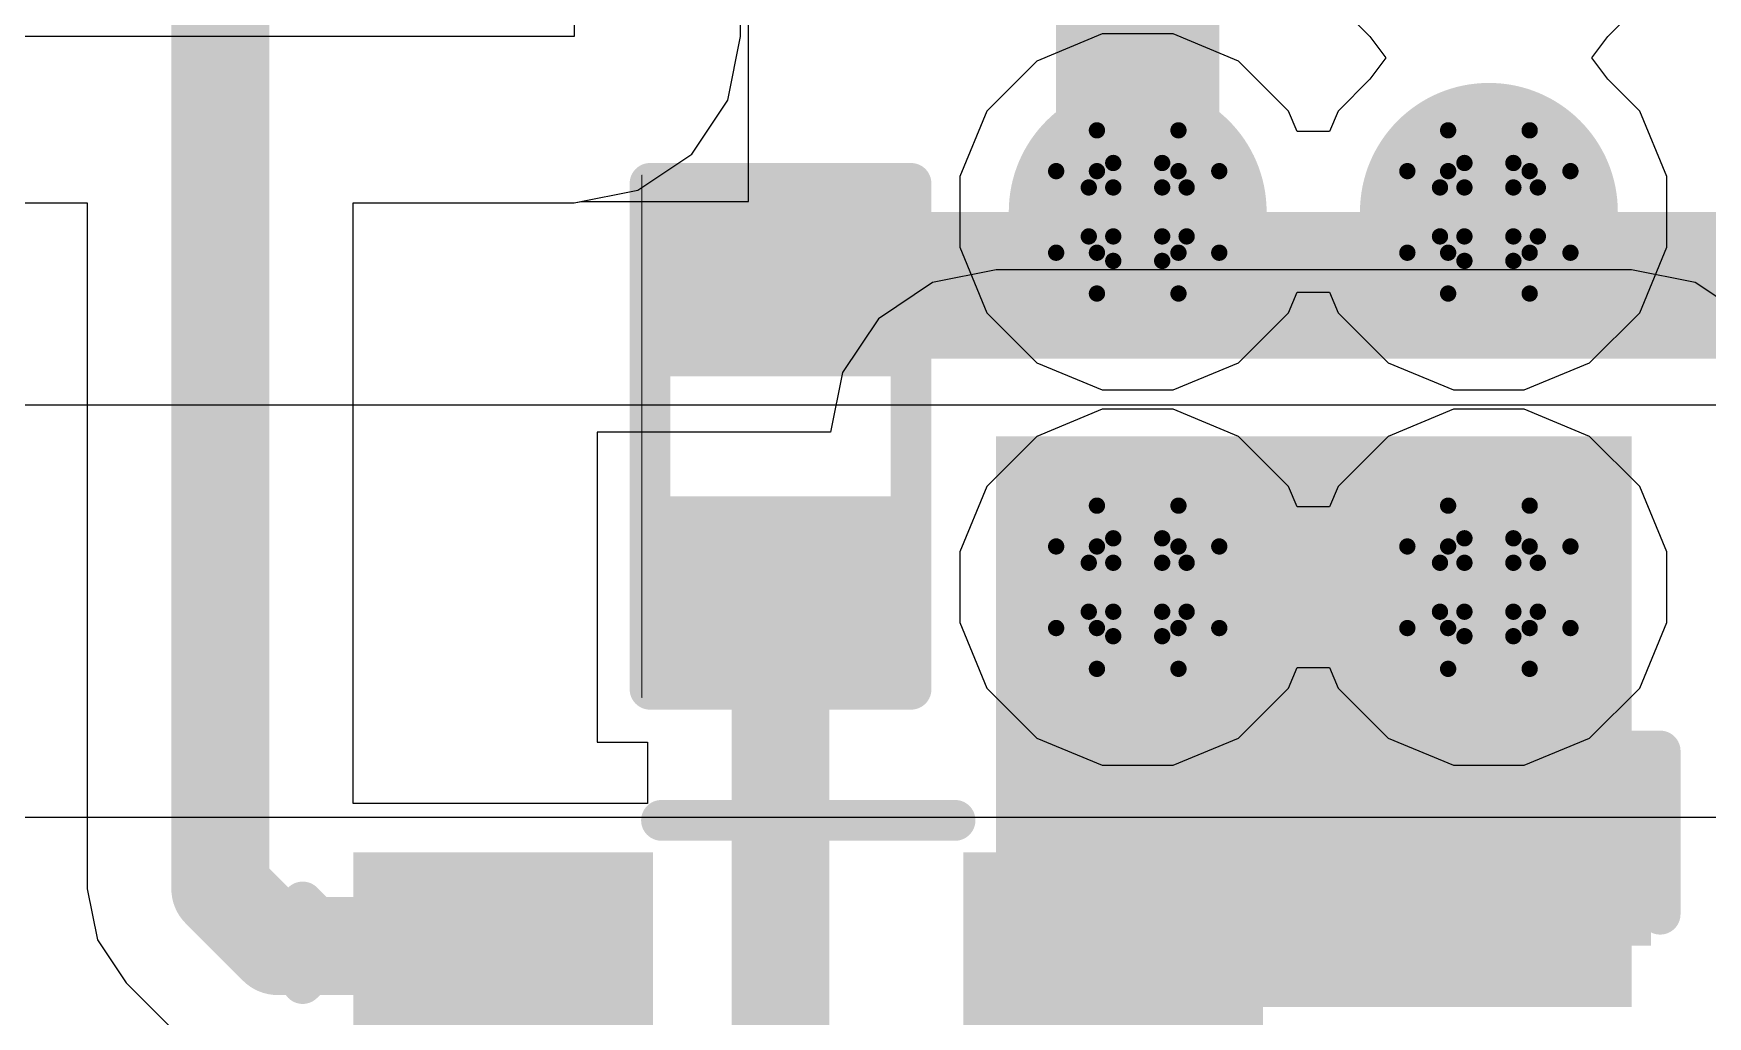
# Model space of a CAD drawing. Header units: inches. Extents: x -3 to 5259, y -3 to 5282.
# Drawn here: x 71.66 to 76.87, y 77.42 to 80.48 of the extents above; entities that cross this region are included whole.
import ezdxf

# ---------------------------------------------------------------- set-up
doc = ezdxf.new("R2010")
doc.units = ezdxf.units.IN
for name, color, linetype in [('Bottom Layer', 5, 'Continuous'), ('Bottom Solder', 6, 'Continuous'), ('Drill Drawing', 1, 'Continuous'), ('Layer 1', 16, 'Continuous'), ('Layer 2', 76, 'Continuous'), ('Top Layer', 1, 'Continuous'), ('Top Overlay', 2, 'Continuous'), ('Top Paste', 8, 'Continuous'), ('Top Solder', 216, 'Continuous'), ('Via Holes', 16, 'Continuous')]:
    doc.layers.add(name, color=color, linetype=linetype)

# ---------------------------------------------------------------- blocks, each defined once
blk = doc.blocks.new('SC_70_5_6')
at = {"layer": 'Top Layer'}
for points in [[(-1.315, 0.84), (-0.585, 0.84), (-0.585, 0.46), (-1.315, 0.46)], [(0.585, 0.84), (1.315, 0.84), (1.315, 0.46), (0.585, 0.46)], [(-1.315, 0.19), (-0.585, 0.19), (-0.585, -0.19), (-1.315, -0.19)], [(-1.315, -0.46), (-0.585, -0.46), (-0.585, -0.84), (-1.315, -0.84)], [(0.585, -0.46), (1.315, -0.46), (1.315, -0.84), (0.585, -0.84)]]:
    blk.add_hatch(color=1, dxfattribs=at).paths.add_polyline_path(points)
at = {"layer": 'Top Paste'}
for points in [[(-1.315, 0.84), (-0.585, 0.84), (-0.585, 0.46), (-1.315, 0.46)], [(0.585, 0.84), (1.315, 0.84), (1.315, 0.46), (0.585, 0.46)], [(-1.315, 0.19), (-0.585, 0.19), (-0.585, -0.19), (-1.315, -0.19)], [(-1.315, -0.46), (-0.585, -0.46), (-0.585, -0.84), (-1.315, -0.84)], [(0.585, -0.46), (1.315, -0.46), (1.315, -0.84), (0.585, -0.84)]]:
    blk.add_hatch(color=8, dxfattribs=at).paths.add_polyline_path(points)
at = {"layer": 'Top Solder'}
for points in [[(-1.4166, 0.9416), (-0.4834, 0.9416), (-0.4834, 0.3584), (-1.4166, 0.3584)], [(0.4834, 0.9416), (1.4166, 0.9416), (1.4166, 0.3584), (0.4834, 0.3584)], [(-1.4166, 0.2916), (-0.4834, 0.2916), (-0.4834, -0.2916), (-1.4166, -0.2916)], [(-1.4166, -0.3584), (-0.4834, -0.3584), (-0.4834, -0.9416), (-1.4166, -0.9416)], [(0.4834, -0.3584), (1.4166, -0.3584), (1.4166, -0.9416), (0.4834, -0.9416)]]:
    blk.add_hatch(color=216, dxfattribs=at).paths.add_polyline_path(points)
at = {"layer": 'Top Overlay'}
for points in [[(-0.4572, 1.0414, 0.127, 0.127, 0), (0.4572, 1.0414, 0.127, 0.127, 0)], [(-1.5748, 0.5334, 0.127, 0.127, 0), (-1.5748, 0.7874, 0.127, 0.127, 0)], [(-1.5748, 0.7874, 0.127, 0.127, 0), (-1.4478, 0.6604, 0.127, 0.127, 0)], [(-1.5748, 0.5334, 0.127, 0.127, 0), (-1.4478, 0.6604, 0.127, 0.127, 0)], [(-0.4572, -1.0414, 0.127, 0.127, 0), (0.4572, -1.0414, 0.127, 0.127, 0)]]:
    blk.add_lwpolyline(points, format="xyseb", dxfattribs=at)
for points in [[(-0.4889, 1.0414, 0.0635, 0.0635, 1), (-0.4254, 1.0414, 0.0635, 0.0635, 1)], [(0.4254, 1.0414, 0.0635, 0.0635, 1), (0.4889, 1.0414, 0.0635, 0.0635, 1)], [(-1.6065, 0.7874, 0.0635, 0.0635, 1), (-1.5431, 0.7874, 0.0635, 0.0635, 1)], [(-1.6065, 0.7874, 0.0635, 0.0635, 1), (-1.5431, 0.7874, 0.0635, 0.0635, 1)], [(-1.4795, 0.6604, 0.0635, 0.0635, 1), (-1.4161, 0.6604, 0.0635, 0.0635, 1)], [(-1.4795, 0.6604, 0.0635, 0.0635, 1), (-1.4161, 0.6604, 0.0635, 0.0635, 1)], [(-1.6065, 0.5334, 0.0635, 0.0635, 1), (-1.5431, 0.5334, 0.0635, 0.0635, 1)], [(-1.6065, 0.5334, 0.0635, 0.0635, 1), (-1.5431, 0.5334, 0.0635, 0.0635, 1)], [(-0.4889, -1.0414, 0.0635, 0.0635, 1), (-0.4254, -1.0414, 0.0635, 0.0635, 1)], [(0.4254, -1.0414, 0.0635, 0.0635, 1), (0.4889, -1.0414, 0.0635, 0.0635, 1)]]:
    blk.add_lwpolyline(points, format="xyseb", close=True, dxfattribs=at)
blk = doc.blocks.new('R___0402_34')
at = {"layer": 'Top Layer'}
for points in [[(-0.6985, -0.3175), (-0.6985, 0.3175), (-0.2413, 0.3175), (-0.2413, -0.3175)], [(0.2413, -0.3175), (0.2413, 0.3175), (0.6985, 0.3175), (0.6985, -0.3175)]]:
    blk.add_hatch(color=1, dxfattribs=at).paths.add_polyline_path(points)
at = {"layer": 'Top Paste'}
for points in [[(-0.6985, -0.3175), (-0.6985, 0.3175), (-0.2413, 0.3175), (-0.2413, -0.3175)], [(0.2413, -0.3175), (0.2413, 0.3175), (0.6985, 0.3175), (0.6985, -0.3175)]]:
    blk.add_hatch(color=8, dxfattribs=at).paths.add_polyline_path(points)
at = {"layer": 'Top Solder'}
for points in [[(-0.7535, -0.3725), (-0.7535, 0.3725), (-0.1863, 0.3725), (-0.1863, -0.3725)], [(0.1863, -0.3725), (0.1863, 0.3725), (0.7535, 0.3725), (0.7535, -0.3725)]]:
    blk.add_hatch(color=216, dxfattribs=at).paths.add_polyline_path(points)
at = {"layer": 'Top Overlay'}
for points in [[(0.7874, 0.4064, 0.127, 0.127, 0), (-0.7874, 0.4064, 0.127, 0.127, 0)], [(-0.7874, -0.4064, 0.127, 0.127, 0), (-0.7874, 0.4064, 0.127, 0.127, 0)], [(0.7874, -0.4064, 0.127, 0.127, 0), (0.7874, 0.4064, 0.127, 0.127, 0)], [(0.7874, -0.4064, 0.127, 0.127, 0), (-0.7874, -0.4064, 0.127, 0.127, 0)], [(0.8128, -0.4318, 0.00323, 0.00323, 0), (-0.8128, -0.4318, 0.00323, 0.00323, 0)]]:
    blk.add_lwpolyline(points, format="xyseb", dxfattribs=at)
for points in [[(-0.8191, 0.4064, 0.0635, 0.0635, 1), (-0.7556, 0.4064, 0.0635, 0.0635, 1)], [(-0.8191, 0.4064, 0.0635, 0.0635, 1), (-0.7556, 0.4064, 0.0635, 0.0635, 1)], [(0.7556, 0.4064, 0.0635, 0.0635, 1), (0.8191, 0.4064, 0.0635, 0.0635, 1)], [(0.7556, 0.4064, 0.0635, 0.0635, 1), (0.8191, 0.4064, 0.0635, 0.0635, 1)], [(-0.8191, -0.4064, 0.0635, 0.0635, 1), (-0.7556, -0.4064, 0.0635, 0.0635, 1)], [(-0.8191, -0.4064, 0.0635, 0.0635, 1), (-0.7556, -0.4064, 0.0635, 0.0635, 1)], [(0.7556, -0.4064, 0.0635, 0.0635, 1), (0.8191, -0.4064, 0.0635, 0.0635, 1)], [(0.7556, -0.4064, 0.0635, 0.0635, 1), (0.8191, -0.4064, 0.0635, 0.0635, 1)], [(-0.8136, -0.4318, 0.00161, 0.00161, 1), (-0.812, -0.4318, 0.00161, 0.00161, 1)], [(0.812, -0.4318, 0.00161, 0.00161, 1), (0.8136, -0.4318, 0.00161, 0.00161, 1)]]:
    blk.add_lwpolyline(points, format="xyseb", close=True, dxfattribs=at)
blk = doc.blocks.new('C___0402_222')
at = {"layer": 'Top Layer'}
for points in [[(-0.6985, -0.3175), (-0.6985, 0.3175), (-0.2413, 0.3175), (-0.2413, -0.3175)], [(0.2413, -0.3175), (0.2413, 0.3175), (0.6985, 0.3175), (0.6985, -0.3175)]]:
    blk.add_hatch(color=1, dxfattribs=at).paths.add_polyline_path(points)
at = {"layer": 'Top Paste'}
for points in [[(-0.6985, -0.3175), (-0.6985, 0.3175), (-0.2413, 0.3175), (-0.2413, -0.3175)], [(0.2413, -0.3175), (0.2413, 0.3175), (0.6985, 0.3175), (0.6985, -0.3175)]]:
    blk.add_hatch(color=8, dxfattribs=at).paths.add_polyline_path(points)
at = {"layer": 'Top Solder'}
for points in [[(-0.7585, -0.3775), (-0.7585, 0.3775), (-0.1813, 0.3775), (-0.1813, -0.3775)], [(0.1813, -0.3775), (0.1813, 0.3775), (0.7585, 0.3775), (0.7585, -0.3775)]]:
    blk.add_hatch(color=216, dxfattribs=at).paths.add_polyline_path(points)
at = {"layer": 'Top Overlay'}
for points in [[(-0.7874, -0.4064, 0.127, 0.127, 0), (-0.7874, 0.4064, 0.127, 0.127, 0)], [(-0.2794, 0.4064, 0.127, 0.127, 0), (-0.7874, 0.4064, 0.127, 0.127, 0)], [(0.7874, 0.4064, 0.127, 0.127, 0), (0.2794, 0.4064, 0.127, 0.127, 0)], [(0.7874, -0.4064, 0.127, 0.127, 0), (0.7874, 0.4064, 0.127, 0.127, 0)], [(-0.2794, -0.4064, 0.127, 0.127, 0), (-0.7874, -0.4064, 0.127, 0.127, 0)], [(0.2794, -0.4064, 0.127, 0.127, 0), (0.7874, -0.4064, 0.127, 0.127, 0)]]:
    blk.add_lwpolyline(points, format="xyseb", dxfattribs=at)
for points in [[(-0.8191, 0.4064, 0.0635, 0.0635, 1), (-0.7556, 0.4064, 0.0635, 0.0635, 1)], [(-0.8191, 0.4064, 0.0635, 0.0635, 1), (-0.7556, 0.4064, 0.0635, 0.0635, 1)], [(-0.3111, 0.4064, 0.0635, 0.0635, 1), (-0.2477, 0.4064, 0.0635, 0.0635, 1)], [(0.2477, 0.4064, 0.0635, 0.0635, 1), (0.3112, 0.4064, 0.0635, 0.0635, 1)], [(0.7556, 0.4064, 0.0635, 0.0635, 1), (0.8191, 0.4064, 0.0635, 0.0635, 1)], [(0.7556, 0.4064, 0.0635, 0.0635, 1), (0.8191, 0.4064, 0.0635, 0.0635, 1)], [(-0.8191, -0.4064, 0.0635, 0.0635, 1), (-0.7556, -0.4064, 0.0635, 0.0635, 1)], [(-0.8191, -0.4064, 0.0635, 0.0635, 1), (-0.7556, -0.4064, 0.0635, 0.0635, 1)], [(-0.3111, -0.4064, 0.0635, 0.0635, 1), (-0.2477, -0.4064, 0.0635, 0.0635, 1)], [(0.2477, -0.4064, 0.0635, 0.0635, 1), (0.3112, -0.4064, 0.0635, 0.0635, 1)], [(0.7556, -0.4064, 0.0635, 0.0635, 1), (0.8191, -0.4064, 0.0635, 0.0635, 1)], [(0.7556, -0.4064, 0.0635, 0.0635, 1), (0.8191, -0.4064, 0.0635, 0.0635, 1)]]:
    blk.add_lwpolyline(points, format="xyseb", close=True, dxfattribs=at)

msp = doc.modelspace()

# ---------------------------------------------------------------- hatches: boundary and pattern name
at = {"layer": 'Bottom Layer'}
h = msp.add_hatch(color=5, dxfattribs=at)
edge = h.paths.add_edge_path()
edge.add_arc((75.0972, 79.9254), 0.3, 0, 360)
h = msp.add_hatch(color=5, dxfattribs=at)
edge = h.paths.add_edge_path()
edge.add_arc((76.1911, 79.9254), 0.3, 0, 360)
h = msp.add_hatch(color=5, dxfattribs=at)
edge = h.paths.add_edge_path()
edge.add_arc((75.0972, 78.757), 0.3, 0, 360)
h = msp.add_hatch(color=5, dxfattribs=at)
edge = h.paths.add_edge_path()
edge.add_arc((76.1911, 78.757), 0.3, 0, 360)
at = {"layer": 'Bottom Solder'}
h = msp.add_hatch(color=6, dxfattribs=at)
edge = h.paths.add_edge_path()
edge.add_arc((75.0972, 79.9254), 0.4016, 0, 360)
h = msp.add_hatch(color=6, dxfattribs=at)
edge = h.paths.add_edge_path()
edge.add_arc((76.1911, 79.9254), 0.4016, 0, 360)
h = msp.add_hatch(color=6, dxfattribs=at)
edge = h.paths.add_edge_path()
edge.add_arc((75.0972, 78.757), 0.4016, 0, 360)
h = msp.add_hatch(color=6, dxfattribs=at)
edge = h.paths.add_edge_path()
edge.add_arc((76.1911, 78.757), 0.4016, 0, 360)
at = {"layer": 'Layer 1'}
h = msp.add_hatch(color=16, dxfattribs=at)
edge = h.paths.add_edge_path()
edge.add_arc((75.0972, 79.9254), 0.3, 0, 360)
h = msp.add_hatch(color=16, dxfattribs=at)
edge = h.paths.add_edge_path()
edge.add_arc((76.1911, 79.9254), 0.3, 0, 360)
h = msp.add_hatch(color=16, dxfattribs=at)
edge = h.paths.add_edge_path()
edge.add_arc((75.0972, 78.757), 0.3, 0, 360)
h = msp.add_hatch(color=16, dxfattribs=at)
edge = h.paths.add_edge_path()
edge.add_arc((76.1911, 78.757), 0.3, 0, 360)
at = {"layer": 'Layer 2'}
h = msp.add_hatch(color=76, dxfattribs=at)
edge = h.paths.add_edge_path()
edge.add_arc((75.0972, 79.9254), 0.3, 0, 360)
h = msp.add_hatch(color=76, dxfattribs=at)
edge = h.paths.add_edge_path()
edge.add_arc((76.1911, 79.9254), 0.3, 0, 360)
h = msp.add_hatch(color=76, dxfattribs=at)
edge = h.paths.add_edge_path()
edge.add_arc((75.0972, 78.757), 0.3, 0, 360)
h = msp.add_hatch(color=76, dxfattribs=at)
edge = h.paths.add_edge_path()
edge.add_arc((76.1911, 78.757), 0.3, 0, 360)
at = {"layer": 'Top Layer'}
h = msp.add_hatch(color=1, dxfattribs=at)
edge = h.paths.add_edge_path()
edge.add_arc((75.0972, 79.9254), 0.3, 0, 360)
h = msp.add_hatch(color=1, dxfattribs=at)
edge = h.paths.add_edge_path()
edge.add_arc((76.1911, 79.9254), 0.3, 0, 360)
for points in [[(77.3239, 79.9254), (73.6671, 79.9254), (73.6671, 79.4682), (77.3239, 79.4682)], [(76.6356, 79.2269), (74.656, 79.2269), (74.656, 77.4499), (76.6356, 77.4499)]]:
    msp.add_hatch(color=1, dxfattribs=at).paths.add_polyline_path(points)
h = msp.add_hatch(color=1, dxfattribs=at)
edge = h.paths.add_edge_path()
edge.add_arc((75.0972, 78.757), 0.3, 0, 360)
h = msp.add_hatch(color=1, dxfattribs=at)
edge = h.paths.add_edge_path()
edge.add_arc((76.1911, 78.757), 0.3, 0, 360)
at = {"layer": 'Top Solder'}
h = msp.add_hatch(color=216, dxfattribs=at)
edge = h.paths.add_edge_path()
edge.add_arc((75.0972, 79.9254), 0.4016, 0, 360)
h = msp.add_hatch(color=216, dxfattribs=at)
edge = h.paths.add_edge_path()
edge.add_arc((76.1911, 79.9254), 0.4016, 0, 360)
h = msp.add_hatch(color=216, dxfattribs=at)
edge = h.paths.add_edge_path()
edge.add_arc((75.0972, 78.757), 0.4016, 0, 360)
h = msp.add_hatch(color=216, dxfattribs=at)
edge = h.paths.add_edge_path()
edge.add_arc((76.1911, 78.757), 0.4016, 0, 360)
at = {"layer": 'Via Holes'}
h = msp.add_hatch(color=7, dxfattribs=at)
edge = h.paths.add_edge_path()
edge.add_arc((75.0972, 79.9254), 0.15, 0, 360)
h = msp.add_hatch(color=7, dxfattribs=at)
edge = h.paths.add_edge_path()
edge.add_arc((76.1911, 79.9254), 0.15, 0, 360)
h = msp.add_hatch(color=7, dxfattribs=at)
edge = h.paths.add_edge_path()
edge.add_arc((75.0972, 78.757), 0.15, 0, 360)
h = msp.add_hatch(color=7, dxfattribs=at)
edge = h.paths.add_edge_path()
edge.add_arc((76.1911, 78.757), 0.15, 0, 360)

# ---------------------------------------------------------------- linework, layer by layer
at = {"layer": 'Bottom Layer'}
for p, q in [((110.8536, 79.3242), (48.1076, 79.3242)), ((74.987, 79.311), (74.7834, 79.2266)), ((75.2074, 79.311), (74.987, 79.311)), ((75.4111, 79.2266), (75.2074, 79.311)), ((76.0809, 79.311), (75.8773, 79.2266)), ((76.3013, 79.311), (76.0809, 79.311)), ((76.5049, 79.2266), (76.3013, 79.311)), ((74.7834, 79.2266), (74.6276, 79.0708)), ((75.5669, 79.0708), (75.4111, 79.2266)), ((75.8773, 79.2266), (75.7214, 79.0708)), ((76.6607, 79.0708), (76.5049, 79.2266)), ((74.6276, 79.0708), (74.5432, 78.8672)), ((75.5934, 79.0069), (75.5669, 79.0708)), ((75.7214, 79.0708), (75.695, 79.0069)), ((76.7451, 78.8672), (76.6607, 79.0708)), ((75.695, 79.0069), (75.5934, 79.0069)), ((74.5432, 78.8672), (74.5432, 78.6468)), ((76.7451, 78.6468), (76.7451, 78.8672)), ((74.5432, 78.6468), (74.6276, 78.4431)), ((76.6607, 78.4431), (76.7451, 78.6468)), ((75.5669, 78.4431), (75.5934, 78.507)), ((75.5934, 78.507), (75.695, 78.507)), ((75.695, 78.507), (75.7214, 78.4431)), ((74.6276, 78.4431), (74.7834, 78.2873)), ((75.4111, 78.2873), (75.5669, 78.4431)), ((75.7214, 78.4431), (75.8773, 78.2873)), ((76.5049, 78.2873), (76.6607, 78.4431)), ((74.7834, 78.2873), (74.987, 78.203)), ((75.2074, 78.203), (75.4111, 78.2873)), ((75.8773, 78.2873), (76.0809, 78.203)), ((76.3013, 78.203), (76.5049, 78.2873)), ((74.987, 78.203), (75.2074, 78.203)), ((76.0809, 78.203), (76.3013, 78.203))]:
    msp.add_line(p, q, dxfattribs=at)
at = {"layer": 'Drill Drawing'}
for points in [[(74.9702, 80.0524, 0.0508, 0.0508, 0), (74.9702, 80.1794, 0.0508, 0.0508, 0)], [(74.9702, 80.1794, 0.0508, 0.0508, 0), (75.2242, 80.1794, 0.0508, 0.0508, 0)], [(75.2242, 80.0524, 0.0508, 0.0508, 0), (75.2242, 80.1794, 0.0508, 0.0508, 0)], [(76.0641, 80.0524, 0.0508, 0.0508, 0), (76.0641, 80.1794, 0.0508, 0.0508, 0)], [(76.0641, 80.1794, 0.0508, 0.0508, 0), (76.3181, 80.1794, 0.0508, 0.0508, 0)], [(76.3181, 80.0524, 0.0508, 0.0508, 0), (76.3181, 80.1794, 0.0508, 0.0508, 0)], [(75.021, 80.0016, 0.0508, 0.0508, 0), (75.021, 80.0778, 0.0508, 0.0508, 0)], [(75.021, 80.0778, 0.0508, 0.0508, 0), (75.1734, 80.0778, 0.0508, 0.0508, 0)], [(75.1734, 80.0016, 0.0508, 0.0508, 0), (75.1734, 80.0778, 0.0508, 0.0508, 0)], [(76.1149, 80.0016, 0.0508, 0.0508, 0), (76.1149, 80.0778, 0.0508, 0.0508, 0)], [(76.1149, 80.0778, 0.0508, 0.0508, 0), (76.2673, 80.0778, 0.0508, 0.0508, 0)], [(76.2673, 80.0016, 0.0508, 0.0508, 0), (76.2673, 80.0778, 0.0508, 0.0508, 0)], [(74.8432, 79.7984, 0.0508, 0.0508, 0), (74.8432, 80.0524, 0.0508, 0.0508, 0)], [(74.8432, 80.0524, 0.0508, 0.0508, 0), (74.9702, 80.0524, 0.0508, 0.0508, 0)], [(75.2242, 80.0524, 0.0508, 0.0508, 0), (75.3512, 80.0524, 0.0508, 0.0508, 0)], [(75.3512, 79.7984, 0.0508, 0.0508, 0), (75.3512, 80.0524, 0.0508, 0.0508, 0)], [(75.9371, 79.7984, 0.0508, 0.0508, 0), (75.9371, 80.0524, 0.0508, 0.0508, 0)], [(75.9371, 80.0524, 0.0508, 0.0508, 0), (76.0641, 80.0524, 0.0508, 0.0508, 0)], [(76.3181, 80.0524, 0.0508, 0.0508, 0), (76.4451, 80.0524, 0.0508, 0.0508, 0)], [(76.4451, 79.7984, 0.0508, 0.0508, 0), (76.4451, 80.0524, 0.0508, 0.0508, 0)], [(74.9448, 79.8492, 0.0508, 0.0508, 0), (74.9448, 80.0016, 0.0508, 0.0508, 0)], [(74.9448, 80.0016, 0.0508, 0.0508, 0), (75.021, 80.0016, 0.0508, 0.0508, 0)], [(75.1734, 80.0016, 0.0508, 0.0508, 0), (75.2496, 80.0016, 0.0508, 0.0508, 0)], [(75.2496, 79.8492, 0.0508, 0.0508, 0), (75.2496, 80.0016, 0.0508, 0.0508, 0)], [(76.0387, 79.8492, 0.0508, 0.0508, 0), (76.0387, 80.0016, 0.0508, 0.0508, 0)], [(76.0387, 80.0016, 0.0508, 0.0508, 0), (76.1149, 80.0016, 0.0508, 0.0508, 0)], [(76.2673, 80.0016, 0.0508, 0.0508, 0), (76.3435, 80.0016, 0.0508, 0.0508, 0)], [(76.3435, 79.8492, 0.0508, 0.0508, 0), (76.3435, 80.0016, 0.0508, 0.0508, 0)], [(74.9448, 79.8492, 0.0508, 0.0508, 0), (75.021, 79.8492, 0.0508, 0.0508, 0)], [(75.021, 79.773, 0.0508, 0.0508, 0), (75.021, 79.8492, 0.0508, 0.0508, 0)], [(75.1734, 79.8492, 0.0508, 0.0508, 0), (75.2496, 79.8492, 0.0508, 0.0508, 0)], [(75.1734, 79.773, 0.0508, 0.0508, 0), (75.1734, 79.8492, 0.0508, 0.0508, 0)], [(76.0387, 79.8492, 0.0508, 0.0508, 0), (76.1149, 79.8492, 0.0508, 0.0508, 0)], [(76.1149, 79.773, 0.0508, 0.0508, 0), (76.1149, 79.8492, 0.0508, 0.0508, 0)], [(76.2673, 79.8492, 0.0508, 0.0508, 0), (76.3435, 79.8492, 0.0508, 0.0508, 0)], [(76.2673, 79.773, 0.0508, 0.0508, 0), (76.2673, 79.8492, 0.0508, 0.0508, 0)], [(74.8432, 79.7984, 0.0508, 0.0508, 0), (74.9702, 79.7984, 0.0508, 0.0508, 0)], [(74.9702, 79.6714, 0.0508, 0.0508, 0), (74.9702, 79.7984, 0.0508, 0.0508, 0)], [(75.021, 79.773, 0.0508, 0.0508, 0), (75.1734, 79.773, 0.0508, 0.0508, 0)], [(75.2242, 79.7984, 0.0508, 0.0508, 0), (75.3512, 79.7984, 0.0508, 0.0508, 0)], [(75.2242, 79.6714, 0.0508, 0.0508, 0), (75.2242, 79.7984, 0.0508, 0.0508, 0)], [(75.9371, 79.7984, 0.0508, 0.0508, 0), (76.0641, 79.7984, 0.0508, 0.0508, 0)], [(76.0641, 79.6714, 0.0508, 0.0508, 0), (76.0641, 79.7984, 0.0508, 0.0508, 0)], [(76.1149, 79.773, 0.0508, 0.0508, 0), (76.2673, 79.773, 0.0508, 0.0508, 0)], [(76.3181, 79.7984, 0.0508, 0.0508, 0), (76.4451, 79.7984, 0.0508, 0.0508, 0)], [(76.3181, 79.6714, 0.0508, 0.0508, 0), (76.3181, 79.7984, 0.0508, 0.0508, 0)], [(74.9702, 79.6714, 0.0508, 0.0508, 0), (75.2242, 79.6714, 0.0508, 0.0508, 0)], [(76.0641, 79.6714, 0.0508, 0.0508, 0), (76.3181, 79.6714, 0.0508, 0.0508, 0)], [(74.9702, 78.884, 0.0508, 0.0508, 0), (74.9702, 79.011, 0.0508, 0.0508, 0)], [(74.9702, 79.011, 0.0508, 0.0508, 0), (75.2242, 79.011, 0.0508, 0.0508, 0)], [(75.2242, 78.884, 0.0508, 0.0508, 0), (75.2242, 79.011, 0.0508, 0.0508, 0)], [(76.0641, 78.884, 0.0508, 0.0508, 0), (76.0641, 79.011, 0.0508, 0.0508, 0)], [(76.0641, 79.011, 0.0508, 0.0508, 0), (76.3181, 79.011, 0.0508, 0.0508, 0)], [(76.3181, 78.884, 0.0508, 0.0508, 0), (76.3181, 79.011, 0.0508, 0.0508, 0)], [(74.8432, 78.63, 0.0508, 0.0508, 0), (74.8432, 78.884, 0.0508, 0.0508, 0)], [(74.8432, 78.884, 0.0508, 0.0508, 0), (74.9702, 78.884, 0.0508, 0.0508, 0)], [(75.021, 78.8332, 0.0508, 0.0508, 0), (75.021, 78.9094, 0.0508, 0.0508, 0)], [(75.021, 78.9094, 0.0508, 0.0508, 0), (75.1734, 78.9094, 0.0508, 0.0508, 0)], [(75.1734, 78.8332, 0.0508, 0.0508, 0), (75.1734, 78.9094, 0.0508, 0.0508, 0)], [(75.2242, 78.884, 0.0508, 0.0508, 0), (75.3512, 78.884, 0.0508, 0.0508, 0)], [(75.3512, 78.63, 0.0508, 0.0508, 0), (75.3512, 78.884, 0.0508, 0.0508, 0)], [(75.9371, 78.63, 0.0508, 0.0508, 0), (75.9371, 78.884, 0.0508, 0.0508, 0)], [(75.9371, 78.884, 0.0508, 0.0508, 0), (76.0641, 78.884, 0.0508, 0.0508, 0)], [(76.1149, 78.8332, 0.0508, 0.0508, 0), (76.1149, 78.9094, 0.0508, 0.0508, 0)], [(76.1149, 78.9094, 0.0508, 0.0508, 0), (76.2673, 78.9094, 0.0508, 0.0508, 0)], [(76.2673, 78.8332, 0.0508, 0.0508, 0), (76.2673, 78.9094, 0.0508, 0.0508, 0)], [(76.3181, 78.884, 0.0508, 0.0508, 0), (76.4451, 78.884, 0.0508, 0.0508, 0)], [(76.4451, 78.63, 0.0508, 0.0508, 0), (76.4451, 78.884, 0.0508, 0.0508, 0)], [(74.9448, 78.6808, 0.0508, 0.0508, 0), (74.9448, 78.8332, 0.0508, 0.0508, 0)], [(74.9448, 78.8332, 0.0508, 0.0508, 0), (75.021, 78.8332, 0.0508, 0.0508, 0)], [(75.1734, 78.8332, 0.0508, 0.0508, 0), (75.2496, 78.8332, 0.0508, 0.0508, 0)], [(75.2496, 78.6808, 0.0508, 0.0508, 0), (75.2496, 78.8332, 0.0508, 0.0508, 0)], [(76.0387, 78.6808, 0.0508, 0.0508, 0), (76.0387, 78.8332, 0.0508, 0.0508, 0)], [(76.0387, 78.8332, 0.0508, 0.0508, 0), (76.1149, 78.8332, 0.0508, 0.0508, 0)], [(76.2673, 78.8332, 0.0508, 0.0508, 0), (76.3435, 78.8332, 0.0508, 0.0508, 0)], [(76.3435, 78.6808, 0.0508, 0.0508, 0), (76.3435, 78.8332, 0.0508, 0.0508, 0)], [(74.9448, 78.6808, 0.0508, 0.0508, 0), (75.021, 78.6808, 0.0508, 0.0508, 0)], [(75.021, 78.6046, 0.0508, 0.0508, 0), (75.021, 78.6808, 0.0508, 0.0508, 0)], [(75.1734, 78.6808, 0.0508, 0.0508, 0), (75.2496, 78.6808, 0.0508, 0.0508, 0)], [(75.1734, 78.6046, 0.0508, 0.0508, 0), (75.1734, 78.6808, 0.0508, 0.0508, 0)], [(76.0387, 78.6808, 0.0508, 0.0508, 0), (76.1149, 78.6808, 0.0508, 0.0508, 0)], [(76.1149, 78.6046, 0.0508, 0.0508, 0), (76.1149, 78.6808, 0.0508, 0.0508, 0)], [(76.2673, 78.6808, 0.0508, 0.0508, 0), (76.3435, 78.6808, 0.0508, 0.0508, 0)], [(76.2673, 78.6046, 0.0508, 0.0508, 0), (76.2673, 78.6808, 0.0508, 0.0508, 0)], [(74.8432, 78.63, 0.0508, 0.0508, 0), (74.9702, 78.63, 0.0508, 0.0508, 0)], [(74.9702, 78.503, 0.0508, 0.0508, 0), (74.9702, 78.63, 0.0508, 0.0508, 0)], [(75.2242, 78.63, 0.0508, 0.0508, 0), (75.3512, 78.63, 0.0508, 0.0508, 0)], [(75.2242, 78.503, 0.0508, 0.0508, 0), (75.2242, 78.63, 0.0508, 0.0508, 0)], [(75.9371, 78.63, 0.0508, 0.0508, 0), (76.0641, 78.63, 0.0508, 0.0508, 0)], [(76.0641, 78.503, 0.0508, 0.0508, 0), (76.0641, 78.63, 0.0508, 0.0508, 0)], [(76.3181, 78.63, 0.0508, 0.0508, 0), (76.4451, 78.63, 0.0508, 0.0508, 0)], [(76.3181, 78.503, 0.0508, 0.0508, 0), (76.3181, 78.63, 0.0508, 0.0508, 0)], [(75.021, 78.6046, 0.0508, 0.0508, 0), (75.1734, 78.6046, 0.0508, 0.0508, 0)], [(76.1149, 78.6046, 0.0508, 0.0508, 0), (76.2673, 78.6046, 0.0508, 0.0508, 0)], [(74.9702, 78.503, 0.0508, 0.0508, 0), (75.2242, 78.503, 0.0508, 0.0508, 0)], [(76.0641, 78.503, 0.0508, 0.0508, 0), (76.3181, 78.503, 0.0508, 0.0508, 0)]]:
    msp.add_lwpolyline(points, format="xyseb", dxfattribs=at)
for points in [[(74.9575, 80.1794, 0.0254, 0.0254, 1), (74.9829, 80.1794, 0.0254, 0.0254, 1)], [(74.9575, 80.1794, 0.0254, 0.0254, 1), (74.9829, 80.1794, 0.0254, 0.0254, 1)], [(75.2115, 80.1794, 0.0254, 0.0254, 1), (75.2369, 80.1794, 0.0254, 0.0254, 1)], [(75.2115, 80.1794, 0.0254, 0.0254, 1), (75.2369, 80.1794, 0.0254, 0.0254, 1)], [(76.0514, 80.1794, 0.0254, 0.0254, 1), (76.0768, 80.1794, 0.0254, 0.0254, 1)], [(76.0514, 80.1794, 0.0254, 0.0254, 1), (76.0768, 80.1794, 0.0254, 0.0254, 1)], [(76.3054, 80.1794, 0.0254, 0.0254, 1), (76.3308, 80.1794, 0.0254, 0.0254, 1)], [(76.3054, 80.1794, 0.0254, 0.0254, 1), (76.3308, 80.1794, 0.0254, 0.0254, 1)], [(75.0083, 80.0778, 0.0254, 0.0254, 1), (75.0337, 80.0778, 0.0254, 0.0254, 1)], [(75.0083, 80.0778, 0.0254, 0.0254, 1), (75.0337, 80.0778, 0.0254, 0.0254, 1)], [(75.1607, 80.0778, 0.0254, 0.0254, 1), (75.1861, 80.0778, 0.0254, 0.0254, 1)], [(75.1607, 80.0778, 0.0254, 0.0254, 1), (75.1861, 80.0778, 0.0254, 0.0254, 1)], [(76.1022, 80.0778, 0.0254, 0.0254, 1), (76.1276, 80.0778, 0.0254, 0.0254, 1)], [(76.1022, 80.0778, 0.0254, 0.0254, 1), (76.1276, 80.0778, 0.0254, 0.0254, 1)], [(76.2546, 80.0778, 0.0254, 0.0254, 1), (76.28, 80.0778, 0.0254, 0.0254, 1)], [(76.2546, 80.0778, 0.0254, 0.0254, 1), (76.28, 80.0778, 0.0254, 0.0254, 1)], [(74.8305, 80.0524, 0.0254, 0.0254, 1), (74.8559, 80.0524, 0.0254, 0.0254, 1)], [(74.8305, 80.0524, 0.0254, 0.0254, 1), (74.8559, 80.0524, 0.0254, 0.0254, 1)], [(74.9575, 80.0524, 0.0254, 0.0254, 1), (74.9829, 80.0524, 0.0254, 0.0254, 1)], [(74.9575, 80.0524, 0.0254, 0.0254, 1), (74.9829, 80.0524, 0.0254, 0.0254, 1)], [(75.2115, 80.0524, 0.0254, 0.0254, 1), (75.2369, 80.0524, 0.0254, 0.0254, 1)], [(75.2115, 80.0524, 0.0254, 0.0254, 1), (75.2369, 80.0524, 0.0254, 0.0254, 1)], [(75.3385, 80.0524, 0.0254, 0.0254, 1), (75.3639, 80.0524, 0.0254, 0.0254, 1)], [(75.3385, 80.0524, 0.0254, 0.0254, 1), (75.3639, 80.0524, 0.0254, 0.0254, 1)], [(75.9244, 80.0524, 0.0254, 0.0254, 1), (75.9498, 80.0524, 0.0254, 0.0254, 1)], [(75.9244, 80.0524, 0.0254, 0.0254, 1), (75.9498, 80.0524, 0.0254, 0.0254, 1)], [(76.0514, 80.0524, 0.0254, 0.0254, 1), (76.0768, 80.0524, 0.0254, 0.0254, 1)], [(76.0514, 80.0524, 0.0254, 0.0254, 1), (76.0768, 80.0524, 0.0254, 0.0254, 1)], [(76.3054, 80.0524, 0.0254, 0.0254, 1), (76.3308, 80.0524, 0.0254, 0.0254, 1)], [(76.3054, 80.0524, 0.0254, 0.0254, 1), (76.3308, 80.0524, 0.0254, 0.0254, 1)], [(76.4324, 80.0524, 0.0254, 0.0254, 1), (76.4578, 80.0524, 0.0254, 0.0254, 1)], [(76.4324, 80.0524, 0.0254, 0.0254, 1), (76.4578, 80.0524, 0.0254, 0.0254, 1)], [(74.9321, 80.0016, 0.0254, 0.0254, 1), (74.9575, 80.0016, 0.0254, 0.0254, 1)], [(74.9321, 80.0016, 0.0254, 0.0254, 1), (74.9575, 80.0016, 0.0254, 0.0254, 1)], [(75.0083, 80.0016, 0.0254, 0.0254, 1), (75.0337, 80.0016, 0.0254, 0.0254, 1)], [(75.0083, 80.0016, 0.0254, 0.0254, 1), (75.0337, 80.0016, 0.0254, 0.0254, 1)], [(75.1607, 80.0016, 0.0254, 0.0254, 1), (75.1861, 80.0016, 0.0254, 0.0254, 1)], [(75.1607, 80.0016, 0.0254, 0.0254, 1), (75.1861, 80.0016, 0.0254, 0.0254, 1)], [(75.2369, 80.0016, 0.0254, 0.0254, 1), (75.2623, 80.0016, 0.0254, 0.0254, 1)], [(75.2369, 80.0016, 0.0254, 0.0254, 1), (75.2623, 80.0016, 0.0254, 0.0254, 1)], [(76.026, 80.0016, 0.0254, 0.0254, 1), (76.0514, 80.0016, 0.0254, 0.0254, 1)], [(76.026, 80.0016, 0.0254, 0.0254, 1), (76.0514, 80.0016, 0.0254, 0.0254, 1)], [(76.1022, 80.0016, 0.0254, 0.0254, 1), (76.1276, 80.0016, 0.0254, 0.0254, 1)], [(76.1022, 80.0016, 0.0254, 0.0254, 1), (76.1276, 80.0016, 0.0254, 0.0254, 1)], [(76.2546, 80.0016, 0.0254, 0.0254, 1), (76.28, 80.0016, 0.0254, 0.0254, 1)], [(76.2546, 80.0016, 0.0254, 0.0254, 1), (76.28, 80.0016, 0.0254, 0.0254, 1)], [(76.3308, 80.0016, 0.0254, 0.0254, 1), (76.3562, 80.0016, 0.0254, 0.0254, 1)], [(76.3308, 80.0016, 0.0254, 0.0254, 1), (76.3562, 80.0016, 0.0254, 0.0254, 1)], [(74.9321, 79.8492, 0.0254, 0.0254, 1), (74.9575, 79.8492, 0.0254, 0.0254, 1)], [(74.9321, 79.8492, 0.0254, 0.0254, 1), (74.9575, 79.8492, 0.0254, 0.0254, 1)], [(75.0083, 79.8492, 0.0254, 0.0254, 1), (75.0337, 79.8492, 0.0254, 0.0254, 1)], [(75.0083, 79.8492, 0.0254, 0.0254, 1), (75.0337, 79.8492, 0.0254, 0.0254, 1)], [(75.1607, 79.8492, 0.0254, 0.0254, 1), (75.1861, 79.8492, 0.0254, 0.0254, 1)], [(75.1607, 79.8492, 0.0254, 0.0254, 1), (75.1861, 79.8492, 0.0254, 0.0254, 1)], [(75.2369, 79.8492, 0.0254, 0.0254, 1), (75.2623, 79.8492, 0.0254, 0.0254, 1)], [(75.2369, 79.8492, 0.0254, 0.0254, 1), (75.2623, 79.8492, 0.0254, 0.0254, 1)], [(76.026, 79.8492, 0.0254, 0.0254, 1), (76.0514, 79.8492, 0.0254, 0.0254, 1)], [(76.026, 79.8492, 0.0254, 0.0254, 1), (76.0514, 79.8492, 0.0254, 0.0254, 1)], [(76.1022, 79.8492, 0.0254, 0.0254, 1), (76.1276, 79.8492, 0.0254, 0.0254, 1)], [(76.1022, 79.8492, 0.0254, 0.0254, 1), (76.1276, 79.8492, 0.0254, 0.0254, 1)], [(76.2546, 79.8492, 0.0254, 0.0254, 1), (76.28, 79.8492, 0.0254, 0.0254, 1)], [(76.2546, 79.8492, 0.0254, 0.0254, 1), (76.28, 79.8492, 0.0254, 0.0254, 1)], [(76.3308, 79.8492, 0.0254, 0.0254, 1), (76.3562, 79.8492, 0.0254, 0.0254, 1)], [(76.3308, 79.8492, 0.0254, 0.0254, 1), (76.3562, 79.8492, 0.0254, 0.0254, 1)], [(74.8305, 79.7984, 0.0254, 0.0254, 1), (74.8559, 79.7984, 0.0254, 0.0254, 1)], [(74.8305, 79.7984, 0.0254, 0.0254, 1), (74.8559, 79.7984, 0.0254, 0.0254, 1)], [(74.9575, 79.7984, 0.0254, 0.0254, 1), (74.9829, 79.7984, 0.0254, 0.0254, 1)], [(74.9575, 79.7984, 0.0254, 0.0254, 1), (74.9829, 79.7984, 0.0254, 0.0254, 1)], [(75.0083, 79.773, 0.0254, 0.0254, 1), (75.0337, 79.773, 0.0254, 0.0254, 1)], [(75.0083, 79.773, 0.0254, 0.0254, 1), (75.0337, 79.773, 0.0254, 0.0254, 1)], [(75.1607, 79.773, 0.0254, 0.0254, 1), (75.1861, 79.773, 0.0254, 0.0254, 1)], [(75.1607, 79.773, 0.0254, 0.0254, 1), (75.1861, 79.773, 0.0254, 0.0254, 1)], [(75.2115, 79.7984, 0.0254, 0.0254, 1), (75.2369, 79.7984, 0.0254, 0.0254, 1)], [(75.2115, 79.7984, 0.0254, 0.0254, 1), (75.2369, 79.7984, 0.0254, 0.0254, 1)], [(75.3385, 79.7984, 0.0254, 0.0254, 1), (75.3639, 79.7984, 0.0254, 0.0254, 1)], [(75.3385, 79.7984, 0.0254, 0.0254, 1), (75.3639, 79.7984, 0.0254, 0.0254, 1)], [(75.9244, 79.7984, 0.0254, 0.0254, 1), (75.9498, 79.7984, 0.0254, 0.0254, 1)], [(75.9244, 79.7984, 0.0254, 0.0254, 1), (75.9498, 79.7984, 0.0254, 0.0254, 1)], [(76.0514, 79.7984, 0.0254, 0.0254, 1), (76.0768, 79.7984, 0.0254, 0.0254, 1)], [(76.0514, 79.7984, 0.0254, 0.0254, 1), (76.0768, 79.7984, 0.0254, 0.0254, 1)], [(76.1022, 79.773, 0.0254, 0.0254, 1), (76.1276, 79.773, 0.0254, 0.0254, 1)], [(76.1022, 79.773, 0.0254, 0.0254, 1), (76.1276, 79.773, 0.0254, 0.0254, 1)], [(76.2546, 79.773, 0.0254, 0.0254, 1), (76.28, 79.773, 0.0254, 0.0254, 1)], [(76.2546, 79.773, 0.0254, 0.0254, 1), (76.28, 79.773, 0.0254, 0.0254, 1)], [(76.3054, 79.7984, 0.0254, 0.0254, 1), (76.3308, 79.7984, 0.0254, 0.0254, 1)], [(76.3054, 79.7984, 0.0254, 0.0254, 1), (76.3308, 79.7984, 0.0254, 0.0254, 1)], [(76.4324, 79.7984, 0.0254, 0.0254, 1), (76.4578, 79.7984, 0.0254, 0.0254, 1)], [(76.4324, 79.7984, 0.0254, 0.0254, 1), (76.4578, 79.7984, 0.0254, 0.0254, 1)], [(74.9575, 79.6714, 0.0254, 0.0254, 1), (74.9829, 79.6714, 0.0254, 0.0254, 1)], [(74.9575, 79.6714, 0.0254, 0.0254, 1), (74.9829, 79.6714, 0.0254, 0.0254, 1)], [(75.2115, 79.6714, 0.0254, 0.0254, 1), (75.2369, 79.6714, 0.0254, 0.0254, 1)], [(75.2115, 79.6714, 0.0254, 0.0254, 1), (75.2369, 79.6714, 0.0254, 0.0254, 1)], [(76.0514, 79.6714, 0.0254, 0.0254, 1), (76.0768, 79.6714, 0.0254, 0.0254, 1)], [(76.0514, 79.6714, 0.0254, 0.0254, 1), (76.0768, 79.6714, 0.0254, 0.0254, 1)], [(76.3054, 79.6714, 0.0254, 0.0254, 1), (76.3308, 79.6714, 0.0254, 0.0254, 1)], [(76.3054, 79.6714, 0.0254, 0.0254, 1), (76.3308, 79.6714, 0.0254, 0.0254, 1)], [(74.9575, 79.011, 0.0254, 0.0254, 1), (74.9829, 79.011, 0.0254, 0.0254, 1)], [(74.9575, 79.011, 0.0254, 0.0254, 1), (74.9829, 79.011, 0.0254, 0.0254, 1)], [(75.2115, 79.011, 0.0254, 0.0254, 1), (75.2369, 79.011, 0.0254, 0.0254, 1)], [(75.2115, 79.011, 0.0254, 0.0254, 1), (75.2369, 79.011, 0.0254, 0.0254, 1)], [(76.0514, 79.011, 0.0254, 0.0254, 1), (76.0768, 79.011, 0.0254, 0.0254, 1)], [(76.0514, 79.011, 0.0254, 0.0254, 1), (76.0768, 79.011, 0.0254, 0.0254, 1)], [(76.3054, 79.011, 0.0254, 0.0254, 1), (76.3308, 79.011, 0.0254, 0.0254, 1)], [(76.3054, 79.011, 0.0254, 0.0254, 1), (76.3308, 79.011, 0.0254, 0.0254, 1)], [(74.8305, 78.884, 0.0254, 0.0254, 1), (74.8559, 78.884, 0.0254, 0.0254, 1)], [(74.8305, 78.884, 0.0254, 0.0254, 1), (74.8559, 78.884, 0.0254, 0.0254, 1)], [(74.9575, 78.884, 0.0254, 0.0254, 1), (74.9829, 78.884, 0.0254, 0.0254, 1)], [(74.9575, 78.884, 0.0254, 0.0254, 1), (74.9829, 78.884, 0.0254, 0.0254, 1)], [(75.0083, 78.9094, 0.0254, 0.0254, 1), (75.0337, 78.9094, 0.0254, 0.0254, 1)], [(75.0083, 78.9094, 0.0254, 0.0254, 1), (75.0337, 78.9094, 0.0254, 0.0254, 1)], [(75.1607, 78.9094, 0.0254, 0.0254, 1), (75.1861, 78.9094, 0.0254, 0.0254, 1)], [(75.1607, 78.9094, 0.0254, 0.0254, 1), (75.1861, 78.9094, 0.0254, 0.0254, 1)], [(75.2115, 78.884, 0.0254, 0.0254, 1), (75.2369, 78.884, 0.0254, 0.0254, 1)], [(75.2115, 78.884, 0.0254, 0.0254, 1), (75.2369, 78.884, 0.0254, 0.0254, 1)], [(75.3385, 78.884, 0.0254, 0.0254, 1), (75.3639, 78.884, 0.0254, 0.0254, 1)], [(75.3385, 78.884, 0.0254, 0.0254, 1), (75.3639, 78.884, 0.0254, 0.0254, 1)], [(75.9244, 78.884, 0.0254, 0.0254, 1), (75.9498, 78.884, 0.0254, 0.0254, 1)], [(75.9244, 78.884, 0.0254, 0.0254, 1), (75.9498, 78.884, 0.0254, 0.0254, 1)], [(76.0514, 78.884, 0.0254, 0.0254, 1), (76.0768, 78.884, 0.0254, 0.0254, 1)], [(76.0514, 78.884, 0.0254, 0.0254, 1), (76.0768, 78.884, 0.0254, 0.0254, 1)], [(76.1022, 78.9094, 0.0254, 0.0254, 1), (76.1276, 78.9094, 0.0254, 0.0254, 1)], [(76.1022, 78.9094, 0.0254, 0.0254, 1), (76.1276, 78.9094, 0.0254, 0.0254, 1)], [(76.2546, 78.9094, 0.0254, 0.0254, 1), (76.28, 78.9094, 0.0254, 0.0254, 1)], [(76.2546, 78.9094, 0.0254, 0.0254, 1), (76.28, 78.9094, 0.0254, 0.0254, 1)], [(76.3054, 78.884, 0.0254, 0.0254, 1), (76.3308, 78.884, 0.0254, 0.0254, 1)], [(76.3054, 78.884, 0.0254, 0.0254, 1), (76.3308, 78.884, 0.0254, 0.0254, 1)], [(76.4324, 78.884, 0.0254, 0.0254, 1), (76.4578, 78.884, 0.0254, 0.0254, 1)], [(76.4324, 78.884, 0.0254, 0.0254, 1), (76.4578, 78.884, 0.0254, 0.0254, 1)], [(74.9321, 78.8332, 0.0254, 0.0254, 1), (74.9575, 78.8332, 0.0254, 0.0254, 1)], [(74.9321, 78.8332, 0.0254, 0.0254, 1), (74.9575, 78.8332, 0.0254, 0.0254, 1)], [(75.0083, 78.8332, 0.0254, 0.0254, 1), (75.0337, 78.8332, 0.0254, 0.0254, 1)], [(75.0083, 78.8332, 0.0254, 0.0254, 1), (75.0337, 78.8332, 0.0254, 0.0254, 1)], [(75.1607, 78.8332, 0.0254, 0.0254, 1), (75.1861, 78.8332, 0.0254, 0.0254, 1)], [(75.1607, 78.8332, 0.0254, 0.0254, 1), (75.1861, 78.8332, 0.0254, 0.0254, 1)], [(75.2369, 78.8332, 0.0254, 0.0254, 1), (75.2623, 78.8332, 0.0254, 0.0254, 1)], [(75.2369, 78.8332, 0.0254, 0.0254, 1), (75.2623, 78.8332, 0.0254, 0.0254, 1)], [(76.026, 78.8332, 0.0254, 0.0254, 1), (76.0514, 78.8332, 0.0254, 0.0254, 1)], [(76.026, 78.8332, 0.0254, 0.0254, 1), (76.0514, 78.8332, 0.0254, 0.0254, 1)], [(76.1022, 78.8332, 0.0254, 0.0254, 1), (76.1276, 78.8332, 0.0254, 0.0254, 1)], [(76.1022, 78.8332, 0.0254, 0.0254, 1), (76.1276, 78.8332, 0.0254, 0.0254, 1)], [(76.2546, 78.8332, 0.0254, 0.0254, 1), (76.28, 78.8332, 0.0254, 0.0254, 1)], [(76.2546, 78.8332, 0.0254, 0.0254, 1), (76.28, 78.8332, 0.0254, 0.0254, 1)], [(76.3308, 78.8332, 0.0254, 0.0254, 1), (76.3562, 78.8332, 0.0254, 0.0254, 1)], [(76.3308, 78.8332, 0.0254, 0.0254, 1), (76.3562, 78.8332, 0.0254, 0.0254, 1)], [(74.9321, 78.6808, 0.0254, 0.0254, 1), (74.9575, 78.6808, 0.0254, 0.0254, 1)], [(74.9321, 78.6808, 0.0254, 0.0254, 1), (74.9575, 78.6808, 0.0254, 0.0254, 1)], [(75.0083, 78.6808, 0.0254, 0.0254, 1), (75.0337, 78.6808, 0.0254, 0.0254, 1)], [(75.0083, 78.6808, 0.0254, 0.0254, 1), (75.0337, 78.6808, 0.0254, 0.0254, 1)], [(75.1607, 78.6808, 0.0254, 0.0254, 1), (75.1861, 78.6808, 0.0254, 0.0254, 1)], [(75.1607, 78.6808, 0.0254, 0.0254, 1), (75.1861, 78.6808, 0.0254, 0.0254, 1)], [(75.2369, 78.6808, 0.0254, 0.0254, 1), (75.2623, 78.6808, 0.0254, 0.0254, 1)], [(75.2369, 78.6808, 0.0254, 0.0254, 1), (75.2623, 78.6808, 0.0254, 0.0254, 1)], [(76.026, 78.6808, 0.0254, 0.0254, 1), (76.0514, 78.6808, 0.0254, 0.0254, 1)], [(76.026, 78.6808, 0.0254, 0.0254, 1), (76.0514, 78.6808, 0.0254, 0.0254, 1)], [(76.1022, 78.6808, 0.0254, 0.0254, 1), (76.1276, 78.6808, 0.0254, 0.0254, 1)], [(76.1022, 78.6808, 0.0254, 0.0254, 1), (76.1276, 78.6808, 0.0254, 0.0254, 1)], [(76.2546, 78.6808, 0.0254, 0.0254, 1), (76.28, 78.6808, 0.0254, 0.0254, 1)], [(76.2546, 78.6808, 0.0254, 0.0254, 1), (76.28, 78.6808, 0.0254, 0.0254, 1)], [(76.3308, 78.6808, 0.0254, 0.0254, 1), (76.3562, 78.6808, 0.0254, 0.0254, 1)], [(76.3308, 78.6808, 0.0254, 0.0254, 1), (76.3562, 78.6808, 0.0254, 0.0254, 1)], [(74.8305, 78.63, 0.0254, 0.0254, 1), (74.8559, 78.63, 0.0254, 0.0254, 1)], [(74.8305, 78.63, 0.0254, 0.0254, 1), (74.8559, 78.63, 0.0254, 0.0254, 1)], [(74.9575, 78.63, 0.0254, 0.0254, 1), (74.9829, 78.63, 0.0254, 0.0254, 1)], [(74.9575, 78.63, 0.0254, 0.0254, 1), (74.9829, 78.63, 0.0254, 0.0254, 1)], [(75.2115, 78.63, 0.0254, 0.0254, 1), (75.2369, 78.63, 0.0254, 0.0254, 1)], [(75.2115, 78.63, 0.0254, 0.0254, 1), (75.2369, 78.63, 0.0254, 0.0254, 1)], [(75.3385, 78.63, 0.0254, 0.0254, 1), (75.3639, 78.63, 0.0254, 0.0254, 1)], [(75.3385, 78.63, 0.0254, 0.0254, 1), (75.3639, 78.63, 0.0254, 0.0254, 1)], [(75.9244, 78.63, 0.0254, 0.0254, 1), (75.9498, 78.63, 0.0254, 0.0254, 1)], [(75.9244, 78.63, 0.0254, 0.0254, 1), (75.9498, 78.63, 0.0254, 0.0254, 1)], [(76.0514, 78.63, 0.0254, 0.0254, 1), (76.0768, 78.63, 0.0254, 0.0254, 1)], [(76.0514, 78.63, 0.0254, 0.0254, 1), (76.0768, 78.63, 0.0254, 0.0254, 1)], [(76.3054, 78.63, 0.0254, 0.0254, 1), (76.3308, 78.63, 0.0254, 0.0254, 1)], [(76.3054, 78.63, 0.0254, 0.0254, 1), (76.3308, 78.63, 0.0254, 0.0254, 1)], [(76.4324, 78.63, 0.0254, 0.0254, 1), (76.4578, 78.63, 0.0254, 0.0254, 1)], [(76.4324, 78.63, 0.0254, 0.0254, 1), (76.4578, 78.63, 0.0254, 0.0254, 1)], [(75.0083, 78.6046, 0.0254, 0.0254, 1), (75.0337, 78.6046, 0.0254, 0.0254, 1)], [(75.0083, 78.6046, 0.0254, 0.0254, 1), (75.0337, 78.6046, 0.0254, 0.0254, 1)], [(75.1607, 78.6046, 0.0254, 0.0254, 1), (75.1861, 78.6046, 0.0254, 0.0254, 1)], [(75.1607, 78.6046, 0.0254, 0.0254, 1), (75.1861, 78.6046, 0.0254, 0.0254, 1)], [(76.1022, 78.6046, 0.0254, 0.0254, 1), (76.1276, 78.6046, 0.0254, 0.0254, 1)], [(76.1022, 78.6046, 0.0254, 0.0254, 1), (76.1276, 78.6046, 0.0254, 0.0254, 1)], [(76.2546, 78.6046, 0.0254, 0.0254, 1), (76.28, 78.6046, 0.0254, 0.0254, 1)], [(76.2546, 78.6046, 0.0254, 0.0254, 1), (76.28, 78.6046, 0.0254, 0.0254, 1)], [(74.9575, 78.503, 0.0254, 0.0254, 1), (74.9829, 78.503, 0.0254, 0.0254, 1)], [(74.9575, 78.503, 0.0254, 0.0254, 1), (74.9829, 78.503, 0.0254, 0.0254, 1)], [(75.2115, 78.503, 0.0254, 0.0254, 1), (75.2369, 78.503, 0.0254, 0.0254, 1)], [(75.2115, 78.503, 0.0254, 0.0254, 1), (75.2369, 78.503, 0.0254, 0.0254, 1)], [(76.0514, 78.503, 0.0254, 0.0254, 1), (76.0768, 78.503, 0.0254, 0.0254, 1)], [(76.0514, 78.503, 0.0254, 0.0254, 1), (76.0768, 78.503, 0.0254, 0.0254, 1)], [(76.3054, 78.503, 0.0254, 0.0254, 1), (76.3308, 78.503, 0.0254, 0.0254, 1)], [(76.3054, 78.503, 0.0254, 0.0254, 1), (76.3308, 78.503, 0.0254, 0.0254, 1)]]:
    msp.add_lwpolyline(points, format="xyseb", close=True, dxfattribs=at)
at = {"layer": 'Layer 1'}
for p, q in [((74.987, 79.311), (74.7834, 79.2266)), ((75.2074, 79.311), (74.987, 79.311)), ((75.4111, 79.2266), (75.2074, 79.311)), ((76.0809, 79.311), (75.8773, 79.2266)), ((76.3013, 79.311), (76.0809, 79.311)), ((76.5049, 79.2266), (76.3013, 79.311)), ((74.7834, 79.2266), (74.6276, 79.0708)), ((75.5669, 79.0708), (75.4111, 79.2266)), ((75.8773, 79.2266), (75.7214, 79.0708)), ((76.6607, 79.0708), (76.5049, 79.2266)), ((74.6276, 79.0708), (74.5432, 78.8672)), ((75.5934, 79.0069), (75.5669, 79.0708)), ((75.7214, 79.0708), (75.695, 79.0069)), ((76.7451, 78.8672), (76.6607, 79.0708)), ((75.695, 79.0069), (75.5934, 79.0069)), ((74.5432, 78.8672), (74.5432, 78.6468)), ((76.7451, 78.6468), (76.7451, 78.8672)), ((74.5432, 78.6468), (74.6276, 78.4431)), ((76.6607, 78.4431), (76.7451, 78.6468)), ((75.5669, 78.4431), (75.5934, 78.507)), ((75.5934, 78.507), (75.695, 78.507)), ((75.695, 78.507), (75.7214, 78.4431)), ((74.6276, 78.4431), (74.7834, 78.2873)), ((75.4111, 78.2873), (75.5669, 78.4431)), ((75.7214, 78.4431), (75.8773, 78.2873)), ((76.5049, 78.2873), (76.6607, 78.4431)), ((74.7834, 78.2873), (74.987, 78.203)), ((75.2074, 78.203), (75.4111, 78.2873)), ((75.8773, 78.2873), (76.0809, 78.203)), ((76.3013, 78.203), (76.5049, 78.2873)), ((74.987, 78.203), (75.2074, 78.203)), ((76.0809, 78.203), (76.3013, 78.203))]:
    msp.add_line(p, q, dxfattribs=at)
at = {"layer": 'Layer 2'}
for p, q in [((75.7214, 80.5703), (75.8206, 80.4711)), ((76.5616, 80.4711), (76.6607, 80.5703)), ((74.987, 80.4794), (74.7834, 80.395)), ((75.2074, 80.4794), (74.987, 80.4794)), ((75.4111, 80.395), (75.2074, 80.4794)), ((75.8206, 80.4711), (75.87, 80.4047)), ((76.5121, 80.4047), (76.5616, 80.4711)), ((75.87, 80.4047), (75.8206, 80.3384)), ((76.5616, 80.3384), (76.5121, 80.4047)), ((74.7834, 80.395), (74.6276, 80.2392)), ((75.5669, 80.2392), (75.4111, 80.395)), ((75.8206, 80.3384), (75.7214, 80.2392)), ((76.6607, 80.2392), (76.5616, 80.3384)), ((74.6276, 80.2392), (74.5432, 80.0356)), ((75.5934, 80.1753), (75.5669, 80.2392)), ((75.7214, 80.2392), (75.695, 80.1753)), ((76.7451, 80.0356), (76.6607, 80.2392)), ((75.695, 80.1753), (75.5934, 80.1753)), ((74.5432, 80.0356), (74.5432, 79.8152)), ((76.7451, 79.8152), (76.7451, 80.0356)), ((74.5432, 79.8152), (74.6276, 79.6115)), ((76.6607, 79.6115), (76.7451, 79.8152)), ((75.5669, 79.6115), (75.5934, 79.6754)), ((75.5934, 79.6754), (75.695, 79.6754)), ((75.695, 79.6754), (75.7214, 79.6115)), ((74.6276, 79.6115), (74.7834, 79.4557)), ((75.4111, 79.4557), (75.5669, 79.6115)), ((75.7214, 79.6115), (75.8773, 79.4557)), ((76.5049, 79.4557), (76.6607, 79.6115)), ((74.7834, 79.4557), (74.987, 79.3714)), ((75.2074, 79.3714), (75.4111, 79.4557)), ((75.8773, 79.4557), (76.0809, 79.3714)), ((76.3013, 79.3714), (76.5049, 79.4557)), ((74.987, 79.3714), (75.2074, 79.3714)), ((76.0809, 79.3714), (76.3013, 79.3714)), ((100.4764, 78.0401), (65.4673, 78.0401))]:
    msp.add_line(p, q, dxfattribs=at)
at = {"layer": 'Top Layer'}
for p, q in [((73.342, 91.1862), (73.342, 80.4715)), ((73.8844, 79.958), (73.8844, 84.1607)), ((73.86, 80.4715), (73.86, 84.1561)), ((73.342, 80.4715), (67.0618, 80.4715)), ((73.8206, 80.2733), (73.86, 80.4715)), ((73.7083, 80.1052), (73.8206, 80.2733)), ((73.5402, 79.993), (73.7083, 80.1052)), ((73.342, 79.9535), (73.5402, 79.993)), ((67.0618, 79.9535), (71.8252, 79.9535)), ((67.0618, 79.9535), (71.8252, 79.9535)), ((71.8252, 79.9535), (71.8252, 77.8184)), ((71.8252, 79.9535), (71.8252, 77.8184)), ((72.6539, 78.0839), (72.6539, 79.9535)), ((72.6539, 79.9535), (73.342, 79.9535)), ((72.6539, 78.0839), (72.6539, 79.9535)), ((72.6539, 79.9535), (73.342, 79.9535)), ((73.342, 79.9535), (73.3647, 79.958)), ((73.3647, 79.958), (73.8844, 79.958)), ((74.656, 79.7448), (74.4578, 79.7054)), ((74.656, 79.7448), (74.4578, 79.7054)), ((76.6356, 79.7448), (74.656, 79.7448)), ((76.6356, 79.7448), (74.656, 79.7448)), ((76.8338, 79.7054), (76.6356, 79.7448)), ((76.8338, 79.7054), (76.6356, 79.7448)), ((74.4578, 79.7054), (74.2898, 79.5931)), ((74.4578, 79.7054), (74.2898, 79.5931)), ((77.0018, 79.5931), (76.8338, 79.7054)), ((77.0018, 79.5931), (76.8338, 79.7054)), ((74.2898, 79.5931), (74.1775, 79.4251)), ((74.2898, 79.5931), (74.1775, 79.4251)), ((74.1775, 79.4251), (74.1406, 79.2395)), ((74.1775, 79.4251), (74.1406, 79.2395)), ((74.1406, 79.2395), (73.4132, 79.2395)), ((73.4132, 79.2395), (73.4132, 78.2743)), ((74.1406, 79.2395), (73.4132, 79.2395)), ((73.4132, 79.2395), (73.4132, 78.2743)), ((73.4132, 78.2743), (73.5703, 78.2743)), ((73.4132, 78.2743), (73.5703, 78.2743)), ((73.5703, 78.2743), (73.5703, 78.0839)), ((73.5703, 78.2743), (73.5703, 78.0839)), ((73.5703, 78.0839), (72.6539, 78.0839)), ((73.5703, 78.0839), (72.6539, 78.0839)), ((71.8252, 77.8184), (71.8567, 77.6599)), ((71.8252, 77.8184), (71.8567, 77.6599)), ((71.8567, 77.6599), (71.9465, 77.5254)), ((71.8567, 77.6599), (71.9465, 77.5254)), ((71.9465, 77.5254), (72.1251, 77.3469)), ((71.9465, 77.5254), (72.1251, 77.3469))]:
    msp.add_line(p, q, dxfattribs=at)
for points in [[(72.2395, 77.8184, 0.3048, 0.3048, 0), (72.2395, 81.6969, 0.3048, 0.3048, 0)], [(75.0972, 79.9254, 0.508, 0.508, 0), (75.0972, 81.1433, 0.508, 0.508, 0)], [(75.0972, 79.9, 0.508, 0.508, 0), (75.0972, 79.9254, 0.508, 0.508, 0)], [(73.9846, 76.6263, 0.3048, 0.3048, 0), (73.9846, 78.757, 0.3048, 0.3048, 0)], [(72.2395, 77.8184, 0.3048, 0.3048, 0), (72.4181, 77.6399, 0.3048, 0.3048, 0)], [(72.4181, 77.6399, 0.3048, 0.3048, 0), (73.1211, 77.6399, 0.3048, 0.3048, 0)]]:
    msp.add_lwpolyline(points, format="xyseb", dxfattribs=at)
for points in [[(74.9702, 79.9254, 0.254, 0.254, 1), (75.2242, 79.9254, 0.254, 0.254, 1)], [(74.9702, 79.9254, 0.254, 0.254, 1), (75.2242, 79.9254, 0.254, 0.254, 1)], [(74.9702, 79.9, 0.254, 0.254, 1), (75.2242, 79.9, 0.254, 0.254, 1)], [(73.9084, 78.757, 0.1524, 0.1524, 1), (74.0608, 78.757, 0.1524, 0.1524, 1)], [(72.1633, 77.8184, 0.1524, 0.1524, 1), (72.3157, 77.8184, 0.1524, 0.1524, 1)], [(72.1633, 77.8184, 0.1524, 0.1524, 1), (72.3157, 77.8184, 0.1524, 0.1524, 1)], [(72.3419, 77.6399, 0.1524, 0.1524, 1), (72.4943, 77.6399, 0.1524, 0.1524, 1)], [(72.3419, 77.6399, 0.1524, 0.1524, 1), (72.4943, 77.6399, 0.1524, 0.1524, 1)], [(73.0449, 77.6399, 0.1524, 0.1524, 1), (73.1973, 77.6399, 0.1524, 0.1524, 1)]]:
    msp.add_lwpolyline(points, format="xyseb", close=True, dxfattribs=at)

# ---------------------------------------------------------------- block references
at = {"rotation": 270}
for name, p in [('R___0402_34', (73.9847, 79.2268)), ('C___0402_222', (76.3181, 77.4598))]:
    msp.add_blockref(name, p, dxfattribs=at)
msp.add_blockref('SC_70_5_6', (74.0711, 76.9899))

doc.saveas('drawing.dxf')
